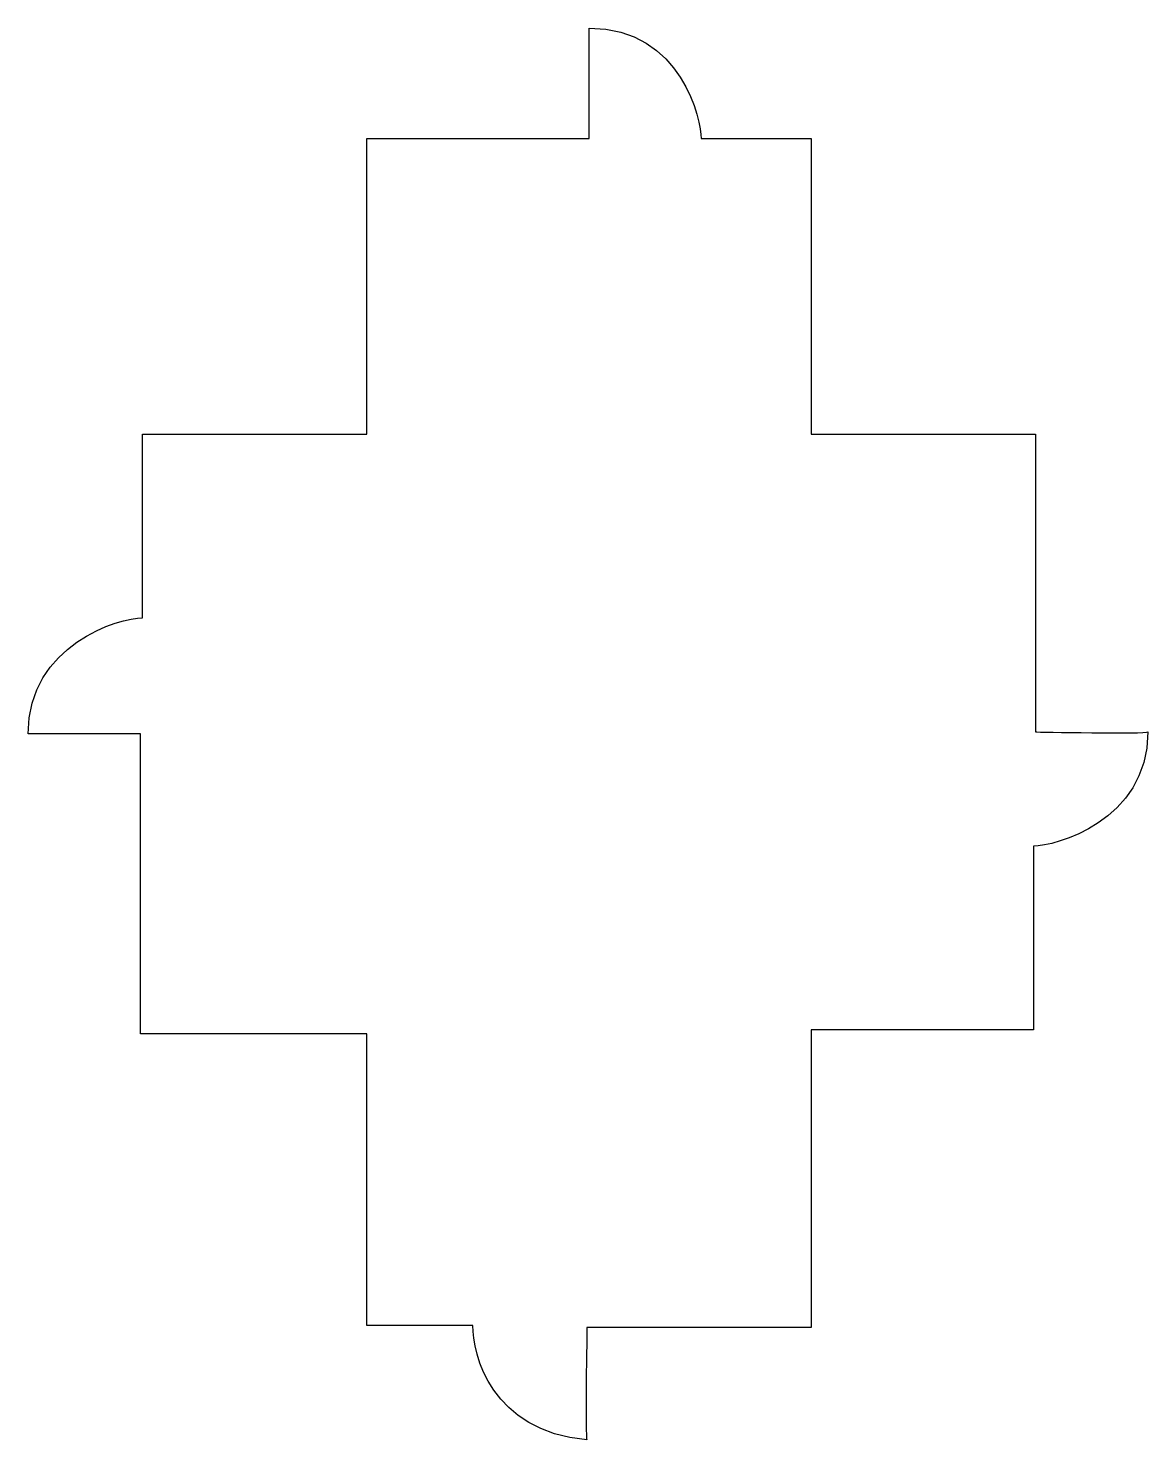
# Model space of a CAD drawing. Header units: centimetres. Extents: x -7.3 to 7.3, y -9.2 to 9.2.
import ezdxf

# ---------------------------------------------------------------- set-up
doc = ezdxf.new("R2010")
doc.units = ezdxf.units.CM
doc.header["$MEASUREMENT"] = 0
doc.layers.add('Camada 1', color=7, linetype='Continuous')

msp = doc.modelspace()

# ---------------------------------------------------------------- linework, layer by layer
at = {"layer": 'Camada 1'}
msp.add_open_spline([(0.01323, 9.15458), (0.01323, 9.15458), (0.01323, 7.72583), (0.01323, 7.72583), (0.01323, 7.72583), (0.01323, 7.72583), (-2.87073, 7.72583), (-2.87073, 7.72583), (-2.87073, 7.72583), (-2.87073, 7.72583), (-2.87073, 3.88937), (-2.87073, 3.88937), (-2.87073, 3.88937), (-2.87073, 3.88937), (-5.78115, 3.88938), (-5.78115, 3.88938), (-5.78115, 3.88938), (-5.78115, 3.88938), (-5.78115, 1.50813), (-5.78115, 1.50813), (-5.78115, 1.50813), (-6.07219, 1.50813), (-7.26282, 1.16417), (-7.26282, 0), (-7.26282, 0), (-7.23636, 0), (-5.80761, 0), (-5.80761, 0), (-5.80761, 0), (-5.80761, 0), (-5.80761, -3.88938), (-5.80761, -3.88938), (-5.80761, -3.88938), (-5.80761, -3.88938), (-2.87073, -3.88938), (-2.87073, -3.88938), (-2.87073, -3.88938), (-2.87073, -3.88938), (-2.87073, -7.67292), (-2.87073, -7.67292), (-2.87073, -7.67292), (-2.87073, -7.67292), (-1.4949, -7.67292), (-1.4949, -7.67292), (-1.4949, -7.67292), (-1.4949, -8.04334), (-1.25677, -9.04875), (-0.01323, -9.15459), (-0.01323, -9.15459), (-0.03969, -9.15459), (-0.01323, -7.69938), (-0.01323, -7.69938), (-0.01323, -7.69938), (-0.01323, -7.69938), (2.89719, -7.69938), (2.89719, -7.69938), (2.89719, -7.69938), (2.89719, -7.69938), (2.89719, -3.83646), (2.89719, -3.83646), (2.89719, -3.83646), (2.89719, -3.83646), (5.78115, -3.83646), (5.78115, -3.83646), (5.78115, -3.83646), (5.78115, -3.83646), (5.78115, -1.45521), (5.78115, -1.45521), (5.78115, -1.45521), (6.04573, -1.45521), (7.26282, -1.13771), (7.26282, 0.02646), (7.26282, 0.02646), (7.26282, 0), (5.80761, 0.02646), (5.80761, 0.02646), (5.80761, 0.02646), (5.80761, 0.02646), (5.8076, 3.88938), (5.8076, 3.88938), (5.8076, 3.88938), (5.8076, 3.88938), (2.89719, 3.88938), (2.89719, 3.88938), (2.89719, 3.88938), (2.89719, 3.88938), (2.89719, 7.72583), (2.89719, 7.72583), (2.89719, 7.72583), (2.89719, 7.72583), (1.46844, 7.72583), (1.46844, 7.72583), (1.46844, 7.72583), (1.46844, 7.9375), (1.23031, 9.15458), (0.01323, 9.15458)], degree=3, knots=[0, 0, 0, 0, 0.04, 0.04, 0.04, 0.04, 0.08, 0.08, 0.08, 0.08, 0.12, 0.12, 0.12, 0.12, 0.16, 0.16, 0.16, 0.16, 0.2, 0.2, 0.2, 0.2, 0.24, 0.24, 0.24, 0.24, 0.28, 0.28, 0.28, 0.28, 0.32, 0.32, 0.32, 0.32, 0.36, 0.36, 0.36, 0.36, 0.4, 0.4, 0.4, 0.4, 0.44, 0.44, 0.44, 0.44, 0.48, 0.48, 0.48, 0.48, 0.52, 0.52, 0.52, 0.52, 0.56, 0.56, 0.56, 0.56, 0.6, 0.6, 0.6, 0.6, 0.64, 0.64, 0.64, 0.64, 0.68, 0.68, 0.68, 0.68, 0.72, 0.72, 0.72, 0.72, 0.76, 0.76, 0.76, 0.76, 0.8, 0.8, 0.8, 0.8, 0.84, 0.84, 0.84, 0.84, 0.88, 0.88, 0.88, 0.88, 0.92, 0.92, 0.92, 0.92, 1, 1, 1, 1], dxfattribs=at)

doc.saveas('drawing.dxf')
